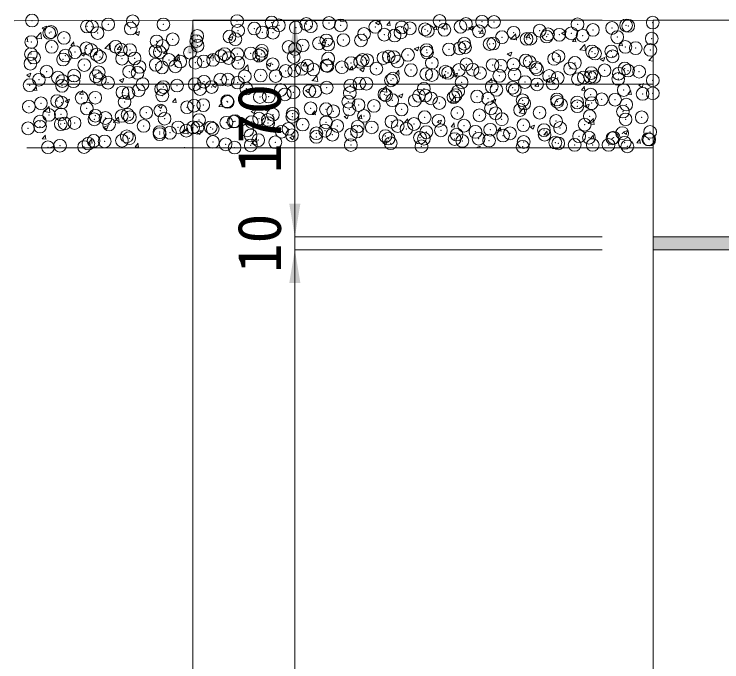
# Model space of a CAD drawing. Units: millimetres at full size, sheet at 1:20; some dimension numbers follow another scale. Extents: x 77366 to 86266, y -8765 to 5947.
# Drawn here: x 83514 to 84070, y -4797 to -4289 of the extents above; entities that cross this region are included whole.
import ezdxf
from ezdxf.enums import TextEntityAlignment as Align

# ---------------------------------------------------------------- set-up
doc = ezdxf.new("R2010")
doc.units = ezdxf.units.MM
doc.header["$LTSCALE"] = 20
doc.header["$PDMODE"] = 32
doc.header["$PDSIZE"] = 10
for name, color, linetype, lineweight in [('モルタル', 7, 'Continuous', 13), ('基礎', 7, 'Continuous', 5), ('寸法線', 7, 'Continuous', 13), ('本体', 2, 'Continuous', 20)]:
    doc.layers.add(name, color=color, linetype=linetype, lineweight=lineweight)
doc.styles.add('ＭＳ ゴシック', font='')
doc.styles.get('ＭＳ ゴシック').set_extended_font_data('MS Gothic')

# ---------------------------------------------------------------- blocks, each defined once
blk = doc.blocks.new('filled_arrow')
at = {"color": 0, "linetype": 'Continuous', "lineweight": -2}
blk.add_solid([(7.5, 1.25), (0, 0), (7.5, -1.25)], dxfattribs=at)

msp = doc.modelspace()

# ---------------------------------------------------------------- hatches: boundary and pattern name
at = {"layer": 'モルタル'}
msp.add_hatch(color=256, dxfattribs=at).paths.add_polyline_path([(84515.8, -4473.53), (84515.8, -4463.53), (84015.8, -4463.53), (84015.8, -4473.53)])

# ---------------------------------------------------------------- linework, layer by layer
at = {"layer": '基礎', "color": 3, "lineweight": 13}
for p, q in [((83514.25, -4294.03), (84015.8, -4293.53)), ((83524.24, -4343.53), (84015.8, -4343.53)), ((83524.24, -4393.53), (84015.8, -4393.53))]:
    msp.add_line(p, q, dxfattribs=at)
at = {"layer": '基礎'}
for p, q in [((83770.19, -4294.22), (83770.77, -4293.53)), ((83773.01, -4294.53), (83772.82, -4293.53)), ((83536.22, -4299.58), (83539.77, -4298.21)), ((83538.72, -4301.32), (83539.75, -4298.25)), ((83770.19, -4294.23), (83773.23, -4294.49)), ((83797.9, -4295.44), (83800.43, -4297.14)), ((83797.92, -4295.4), (83801.48, -4294.03)), ((83800.43, -4297.14), (83801.46, -4294.07)), ((83806.63, -4297.41), (83809.07, -4294.49)), ((83806.63, -4297.42), (83809.66, -4297.68)), ((83809.44, -4297.72), (83808.86, -4294.54)), ((83843.06, -4300.6), (83845.51, -4297.68)), ((83845.88, -4300.91), (83845.29, -4297.72)), ((83849.73, -4299.9), (83853.68, -4295.77)), ((83854.19, -4300.6), (83853.63, -4295.78)), ((83870.92, -4299.47), (83874.48, -4298.1)), ((83873.43, -4301.21), (83874.46, -4298.14)), ((83531.17, -4307.34), (83535.12, -4303.21)), ((83535.63, -4308.04), (83535.07, -4303.22)), ((83536.2, -4299.62), (83538.73, -4301.32)), ((83609.21, -4303.68), (83611.73, -4305.39)), ((83609.22, -4303.65), (83612.78, -4302.28)), ((83611.73, -4305.39), (83612.76, -4302.32)), ((83843.06, -4300.6), (83846.1, -4300.87)), ((83849.69, -4299.82), (83854.21, -4300.52)), ((83870.91, -4299.51), (83873.43, -4301.21)), ((83879.5, -4303.79), (83881.95, -4300.87)), ((83879.5, -4303.79), (83882.54, -4304.06)), ((83882.32, -4304.1), (83881.73, -4300.91)), ((83903.94, -4308.3), (83907.9, -4304.18)), ((83908.41, -4309.01), (83907.85, -4304.19)), ((83915.94, -4306.98), (83918.39, -4304.06)), ((83918.75, -4307.28), (83918.17, -4304.1)), ((83943.91, -4303.57), (83946.44, -4305.28)), ((83943.93, -4303.54), (83947.49, -4302.17)), ((83946.44, -4305.28), (83947.47, -4302.21)), ((83524.24, -4307.67), (83524.63, -4307.2)), ((83525, -4310.43), (83524.41, -4307.25)), ((83531.13, -4307.26), (83535.65, -4307.96)), ((83682.21, -4307.75), (83684.74, -4309.46)), ((83682.23, -4307.72), (83685.79, -4306.35)), ((83684.74, -4309.46), (83685.77, -4306.39)), ((83903.91, -4308.23), (83908.42, -4308.93)), ((83915.94, -4306.98), (83918.97, -4307.24)), ((83952.37, -4310.16), (83954.82, -4307.24)), ((83952.37, -4310.17), (83955.41, -4310.43)), ((83955.19, -4310.47), (83954.6, -4307.29)), ((83524.24, -4310.3), (83525.22, -4310.39)), ((83558.62, -4313.31), (83561.07, -4310.39)), ((83558.62, -4313.31), (83561.65, -4313.58)), ((83561.43, -4313.62), (83560.85, -4310.43)), ((83585.35, -4315.67), (83589.86, -4316.37)), ((83585.38, -4315.75), (83589.34, -4311.62)), ((83589.85, -4316.45), (83589.29, -4311.63)), ((83595.05, -4316.5), (83597.5, -4313.58)), ((83597.87, -4316.81), (83597.28, -4313.62)), ((83755.22, -4311.82), (83757.75, -4313.53)), ((83755.24, -4311.78), (83758.79, -4310.42)), ((83757.74, -4313.52), (83758.77, -4310.45)), ((83828.24, -4315.85), (83831.8, -4314.49)), ((83830.75, -4317.59), (83831.78, -4314.52)), ((83958.16, -4316.71), (83962.11, -4312.59)), ((83962.63, -4317.42), (83962.06, -4312.59)), ((83988.81, -4313.35), (83991.26, -4310.43)), ((83988.81, -4313.35), (83991.85, -4313.62)), ((83991.63, -4313.66), (83991.04, -4310.48)), ((83566.52, -4320.07), (83569.05, -4321.77)), ((83566.54, -4320.03), (83570.1, -4318.67)), ((83569.05, -4321.77), (83570.08, -4318.7)), ((83595.05, -4316.5), (83598.09, -4316.77)), ((83631.49, -4319.68), (83633.94, -4316.77)), ((83631.49, -4319.69), (83634.53, -4319.95)), ((83634.31, -4319.99), (83633.72, -4316.81)), ((83639.6, -4324.16), (83643.55, -4320.03)), ((83644.07, -4324.86), (83643.51, -4320.04)), ((83667.93, -4322.87), (83670.38, -4319.95)), ((83670.75, -4323.18), (83670.16, -4320)), ((83828.22, -4315.89), (83830.75, -4317.59)), ((83901.23, -4319.96), (83903.76, -4321.66)), ((83901.25, -4319.92), (83904.8, -4318.56)), ((83903.75, -4321.66), (83904.78, -4318.59)), ((83958.12, -4316.64), (83962.64, -4317.34)), ((83639.53, -4324.14), (83642.06, -4325.84)), ((83639.55, -4324.1), (83643.1, -4322.73)), ((83639.56, -4324.08), (83644.08, -4324.78)), ((83642.05, -4325.84), (83643.08, -4322.77)), ((83667.93, -4322.88), (83670.96, -4323.14)), ((83704.36, -4326.06), (83706.81, -4323.14)), ((83704.36, -4326.06), (83707.4, -4326.33)), ((83707.18, -4326.37), (83706.59, -4323.18)), ((83712.55, -4328.17), (83716.11, -4326.8)), ((83715.06, -4329.91), (83716.09, -4326.84)), ((83740.8, -4329.25), (83743.25, -4326.33)), ((83743.62, -4329.56), (83743.03, -4326.37)), ((83974.24, -4324.03), (83976.76, -4325.73)), ((83974.25, -4323.99), (83977.81, -4322.62)), ((83976.76, -4325.73), (83977.79, -4322.66)), ((84012.34, -4325.04), (84015.8, -4325.58)), ((84012.37, -4325.12), (84015.8, -4321.55)), ((83693.81, -4332.56), (83697.77, -4328.44)), ((83698.28, -4333.27), (83697.72, -4328.45)), ((83712.53, -4328.21), (83715.06, -4329.91)), ((83740.8, -4329.25), (83743.84, -4329.52)), ((83777.24, -4332.44), (83779.69, -4329.52)), ((83780.06, -4332.74), (83779.47, -4329.56)), ((83785.54, -4332.27), (83788.07, -4333.98)), ((83785.56, -4332.24), (83789.11, -4330.87)), ((83788.07, -4333.98), (83789.1, -4330.91)), ((83524.24, -4336.27), (83527.41, -4335.05)), ((83524.24, -4336.72), (83526.37, -4338.16)), ((83526.36, -4338.16), (83527.39, -4335.09)), ((83693.78, -4332.49), (83698.29, -4333.19)), ((83748.03, -4340.97), (83751.99, -4336.85)), ((83752.5, -4341.68), (83751.94, -4336.85)), ((83777.24, -4332.44), (83780.27, -4332.7)), ((83813.67, -4335.62), (83816.12, -4332.7)), ((83813.67, -4335.63), (83816.71, -4335.89)), ((83816.49, -4335.93), (83815.91, -4332.75)), ((83850.11, -4338.81), (83852.56, -4335.89)), ((83852.93, -4339.12), (83852.34, -4335.94)), ((83858.55, -4336.34), (83861.07, -4338.05)), ((83858.56, -4336.31), (83862.12, -4334.94)), ((83861.07, -4338.05), (83862.1, -4334.98)), ((83596.85, -4340.52), (83599.37, -4342.23)), ((83596.86, -4340.48), (83600.42, -4339.12)), ((83599.37, -4342.23), (83600.4, -4339.16)), ((83669.87, -4344.55), (83672.52, -4343.53)), ((83672.38, -4346.29), (83673.3, -4343.53)), ((83672.52, -4343.53), (83673.43, -4343.19)), ((83673.3, -4343.53), (83673.41, -4343.22)), ((83747.99, -4340.9), (83752.51, -4341.6)), ((83850.11, -4338.81), (83853.15, -4339.08)), ((83886.55, -4342), (83889, -4339.08)), ((83886.55, -4342), (83889.58, -4342.27)), ((83889.37, -4342.31), (83888.78, -4339.12)), ((83922.99, -4345.19), (83924.37, -4343.53)), ((83924.37, -4343.53), (83925.43, -4342.27)), ((83925.44, -4343.53), (83925.22, -4342.31)), ((83925.8, -4345.5), (83925.44, -4343.53)), ((83931.55, -4340.41), (83934.08, -4342.12)), ((83931.57, -4340.37), (83935.13, -4339.01)), ((83934.08, -4342.11), (83935.11, -4339.04)), ((84004.58, -4344.44), (84006.94, -4343.53)), ((84006.94, -4343.53), (84008.13, -4343.08)), ((84007.08, -4346.18), (84007.97, -4343.53)), ((84007.97, -4343.53), (84008.11, -4343.11)), ((83529.23, -4348.33), (83531.68, -4345.41)), ((83529.23, -4348.34), (83532.26, -4348.6)), ((83532.05, -4348.64), (83531.46, -4345.46)), ((83565.66, -4351.52), (83568.11, -4348.6)), ((83568.48, -4351.83), (83567.9, -4348.64)), ((83669.85, -4344.59), (83672.38, -4346.29)), ((83742.86, -4348.66), (83745.38, -4350.36)), ((83742.87, -4348.62), (83746.43, -4347.26)), ((83745.38, -4350.36), (83746.41, -4347.29)), ((83802.24, -4349.38), (83806.2, -4345.26)), ((83806.71, -4350.09), (83806.15, -4345.26)), ((83922.99, -4345.19), (83926.02, -4345.46)), ((83959.42, -4348.37), (83961.87, -4345.46)), ((83959.42, -4348.38), (83962.46, -4348.64)), ((83962.24, -4348.68), (83961.65, -4345.5)), ((83995.86, -4351.56), (83998.31, -4348.64)), ((83998.68, -4351.87), (83998.09, -4348.69)), ((84004.56, -4344.48), (84007.09, -4346.18)), ((83565.66, -4351.52), (83568.7, -4351.79)), ((83602.1, -4354.71), (83604.55, -4351.79)), ((83604.92, -4355.02), (83604.33, -4351.83)), ((83802.21, -4349.3), (83806.73, -4350)), ((83815.86, -4352.73), (83818.39, -4354.43)), ((83815.88, -4352.69), (83819.44, -4351.32)), ((83818.39, -4354.43), (83819.42, -4351.36)), ((83856.46, -4357.79), (83860.42, -4353.67)), ((83860.93, -4358.5), (83860.37, -4353.67)), ((83995.86, -4351.57), (83998.9, -4351.83)), ((83554.16, -4356.91), (83556.69, -4358.61)), ((83554.18, -4356.87), (83557.74, -4355.5)), ((83556.69, -4358.61), (83557.72, -4355.54)), ((83602.1, -4354.71), (83605.14, -4354.98)), ((83627.19, -4360.94), (83630.74, -4359.57)), ((83629.69, -4362.68), (83630.72, -4359.61)), ((83638.54, -4357.9), (83640.99, -4354.98)), ((83638.54, -4357.9), (83641.57, -4358.16)), ((83641.36, -4358.2), (83640.77, -4355.02)), ((83674.98, -4361.08), (83677.42, -4358.16)), ((83677.79, -4361.39), (83677.21, -4358.21)), ((83856.42, -4357.71), (83860.94, -4358.41)), ((83888.87, -4356.8), (83891.4, -4358.5)), ((83888.89, -4356.76), (83892.44, -4355.39)), ((83891.39, -4358.5), (83892.42, -4355.43)), ((83961.89, -4360.83), (83965.45, -4359.46)), ((83964.4, -4362.57), (83965.43, -4359.5)), ((83537.86, -4365.16), (83542.38, -4365.86)), ((83537.9, -4365.23), (83541.86, -4361.11)), ((83542.37, -4365.94), (83541.81, -4361.11)), ((83627.17, -4360.97), (83629.7, -4362.68)), ((83674.98, -4361.09), (83678.01, -4361.35)), ((83700.17, -4365.04), (83702.7, -4366.75)), ((83700.19, -4365.01), (83703.75, -4363.64)), ((83702.7, -4366.75), (83703.73, -4363.68)), ((83711.41, -4364.27), (83713.86, -4361.35)), ((83711.41, -4364.27), (83714.45, -4364.54)), ((83714.23, -4364.58), (83713.64, -4361.4)), ((83747.85, -4367.46), (83750.3, -4364.54)), ((83750.67, -4367.77), (83750.08, -4364.58)), ((83910.68, -4366.2), (83914.63, -4362.07)), ((83915.15, -4366.9), (83914.58, -4362.08)), ((83961.88, -4360.86), (83964.4, -4362.57)), ((83592.12, -4373.64), (83596.07, -4369.52)), ((83596.59, -4374.35), (83596.02, -4369.52)), ((83747.85, -4367.46), (83750.89, -4367.73)), ((83773.18, -4369.11), (83775.71, -4370.82)), ((83773.2, -4369.07), (83776.75, -4367.71)), ((83775.7, -4370.82), (83776.73, -4367.75)), ((83784.29, -4370.65), (83786.74, -4367.73)), ((83784.29, -4370.65), (83787.32, -4370.92)), ((83787.1, -4370.96), (83786.52, -4367.77)), ((83820.72, -4373.83), (83823.17, -4370.92)), ((83823.54, -4374.14), (83822.95, -4370.96)), ((83910.64, -4366.12), (83915.16, -4366.82)), ((83964.89, -4374.61), (83968.85, -4370.48)), ((83969.36, -4375.31), (83968.8, -4370.49)), ((83584.5, -4377.32), (83588.06, -4375.96)), ((83587.01, -4379.06), (83588.04, -4375.99)), ((83592.08, -4373.56), (83596.6, -4374.26)), ((83820.72, -4373.84), (83823.76, -4374.1)), ((83846.19, -4373.18), (83848.71, -4374.88)), ((83846.2, -4373.14), (83849.76, -4371.78)), ((83848.71, -4374.88), (83849.74, -4371.81)), ((83857.16, -4377.02), (83859.61, -4374.1)), ((83859.98, -4377.33), (83859.39, -4374.15)), ((83919.21, -4377.21), (83922.77, -4375.85)), ((83921.72, -4378.95), (83922.75, -4375.88)), ((83964.86, -4374.53), (83969.37, -4375.23)), ((83584.48, -4377.36), (83587.01, -4379.06)), ((83646.3, -4381.97), (83650.81, -4382.67)), ((83646.33, -4382.05), (83650.29, -4377.93)), ((83650.8, -4382.76), (83650.24, -4377.93)), ((83657.49, -4381.43), (83660.02, -4383.13)), ((83657.51, -4381.39), (83661.07, -4380.03)), ((83660.02, -4383.13), (83661.05, -4380.06)), ((83857.16, -4377.03), (83860.2, -4377.29)), ((83893.6, -4380.21), (83896.05, -4377.29)), ((83893.6, -4380.21), (83896.63, -4380.48)), ((83896.41, -4380.52), (83895.83, -4377.34)), ((83919.19, -4377.25), (83921.72, -4378.95)), ((83930.03, -4383.4), (83932.48, -4380.48)), ((83932.85, -4383.71), (83932.26, -4380.52)), ((83992.2, -4381.32), (83994.73, -4383.02)), ((83992.22, -4381.28), (83995.77, -4379.91)), ((83994.72, -4383.02), (83995.75, -4379.95)), ((83536.28, -4386.54), (83538.73, -4383.62)), ((83536.28, -4386.55), (83539.31, -4386.81)), ((83539.1, -4386.85), (83538.51, -4383.67)), ((83572.71, -4389.73), (83575.16, -4386.81)), ((83575.53, -4390.04), (83574.94, -4386.86)), ((83700.55, -4390.46), (83704.5, -4386.33)), ((83705.02, -4391.16), (83704.46, -4386.34)), ((83730.5, -4385.5), (83733.02, -4387.2)), ((83730.51, -4385.46), (83734.07, -4384.09)), ((83733.02, -4387.2), (83734.05, -4384.13)), ((83930.03, -4383.4), (83933.07, -4383.67)), ((83966.47, -4386.59), (83968.92, -4383.67)), ((83966.47, -4386.59), (83969.51, -4386.85)), ((83969.29, -4386.9), (83968.7, -4383.71)), ((84002.91, -4389.77), (84005.36, -4386.85)), ((84005.73, -4390.08), (84005.14, -4386.9)), ((83542.27, -4393.53), (83545.38, -4392.34)), ((83544.97, -4393.53), (83545.36, -4392.38)), ((83572.71, -4389.73), (83575.75, -4390)), ((83609.15, -4392.92), (83611.6, -4390)), ((83609.15, -4392.92), (83612.19, -4393.19)), ((83611.97, -4393.23), (83611.38, -4390.04)), ((83647.75, -4393.53), (83648.04, -4393.19)), ((83647.87, -4393.53), (83647.82, -4393.23)), ((83700.51, -4390.38), (83705.03, -4391.08)), ((83803.5, -4389.56), (83806.03, -4391.27)), ((83803.52, -4389.53), (83807.08, -4388.16)), ((83806.03, -4391.27), (83807.06, -4388.2)), ((83876.69, -4393.53), (83880.08, -4392.23)), ((83879.64, -4393.53), (83880.06, -4392.27)), ((84002.91, -4389.78), (84005.94, -4390.04))]:
    msp.add_line(p, q, dxfattribs=at)
for p in [(83528.27, -4293.73), (83571.42, -4298.4), (83575.34, -4298.49), (83588.06, -4296.81), (83607.3, -4294.28), (83631.43, -4296.75), (83689.27, -4294.14), (83716.39, -4295.29), (83722.01, -4297.46), (83743.5, -4296.44), (83747.08, -4298.2), (83761.41, -4295.64), (83770.62, -4297.58), (83848.13, -4294.1), (83868.81, -4296.41), (83881.53, -4294.73), (83890.96, -4294.85), (83956.41, -4296.62), (83994.56, -4297.55), (83996.24, -4297.91), (84015.48, -4295.37), (83541.8, -4303.48), (83543.26, -4302.71), (83579.69, -4303.58), (83605.77, -4300), (83690.06, -4301.66), (83702.77, -4299.99), (83708.94, -4303.02), (83717.46, -4303.28), (83735.33, -4299.21), (83797.74, -4298.73), (83817.49, -4303.16), (83818.51, -4299.18), (83824.86, -4299.87), (83836.73, -4300.63), (83838.92, -4301.91), (83851.98, -4301.02), (83864.58, -4298.66), (83879.1, -4302.17), (83906.21, -4303.31), (83926.78, -4301.7), (83951.44, -4303.8), (83968.47, -4301.12), (83983.53, -4299.58), (83553.31, -4307.39), (83638.73, -4308.42), (83657.97, -4305.89), (83683.28, -4306.28), (83687.83, -4308.37), (83759.25, -4309.35), (83772.69, -4309.06), (83786.45, -4309.3), (83788.88, -4304.27), (83804.77, -4304.84), (83812.84, -4305.49), (83897.16, -4306.79), (83916.43, -4308.18), (83919.49, -4308.01), (83932.2, -4306.34), (83933.33, -4304.46), (83942.09, -4304.93), (83960.45, -4305.6), (83987.57, -4306.75), (84014.69, -4307.89), (83527.65, -4310.64), (83543.79, -4314.37), (83593.93, -4314.32), (83626.02, -4310.09), (83630.82, -4313.66), (83657.2, -4309.85), (83658.2, -4313.45), (83729.63, -4314.44), (83740.73, -4313.27), (83753.45, -4311.59), (83760.79, -4312.55), (83867.53, -4311.87), (83868.16, -4314.77), (83887.4, -4312.24), (83890.35, -4311.76), (83993.94, -4314.46), (83527.38, -4320.05), (83561.98, -4318.52), (83570.9, -4315.52), (83574.69, -4316.85), (83579.07, -4320.49), (83598.02, -4316.67), (83605.16, -4316.91), (83625.14, -4317.81), (83628.58, -4318.54), (83652.26, -4318.96), (83679.38, -4320.1), (83689.41, -4320.02), (83700, -4319.52), (83708.33, -4319.93), (83708.65, -4317.49), (83734.71, -4316.13), (83823.36, -4320.67), (83837.91, -4316.96), (83838.3, -4318.82), (83855.45, -4316.44), (83863.96, -4315.57), (83967.86, -4318.03), (83970.16, -4319.62), (83982.88, -4317.94), (84002.12, -4315.41), (84013.56, -4316.76), (83529.89, -4322.75), (83552.69, -4324.3), (83554.5, -4321.2), (83581.61, -4322.34), (83598.95, -4323.62), (83608.73, -4323.49), (83635.85, -4324.64), (83644.61, -4325.92), (83662.97, -4325.78), (83670.38, -4324.61), (83676.69, -4321.7), (83682.67, -4323.19), (83706.49, -4321.25), (83733.61, -4322.4), (83760.73, -4323.54), (83785.83, -4326.21), (83787.85, -4324.69), (83791.41, -4324.87), (83804.12, -4323.2), (83808.28, -4322.04), (83812.22, -4322.4), (83814.97, -4325.83), (83915.81, -4325.1), (83938.08, -4323.84), (83941.47, -4321.84), (83983.94, -4321.84), (83527.03, -4327.55), (83569.33, -4328.71), (83612.65, -4330.13), (83625.37, -4328.46), (83630.2, -4330.57), (83640.75, -4329.69), (83656.58, -4326.76), (83690.09, -4326.93), (83717.21, -4328.07), (83740.08, -4331.63), (83744.32, -4329.22), (83759.32, -4329.1), (83760.17, -4329.46), (83771.44, -4330.36), (83778.66, -4327.13), (83798.56, -4331.51), (83842.08, -4326.98), (83869.2, -4328.12), (83889.73, -4328.67), (83896.32, -4329.27), (83906.12, -4328.05), (83918.84, -4326.37), (83923.44, -4330.42), (83950.56, -4331.56), (83954.31, -4326.93), (83993.32, -4331.37), (83539.7, -4333.8), (83561.33, -4336.89), (83578.46, -4337.4), (83580.57, -4334.35), (83604.54, -4333.82), (83611.12, -4334.78), (83707.71, -4336.85), (83719.4, -4337.3), (83727.37, -4333.3), (83734.09, -4333.04), (83749.03, -4332.22), (83825.68, -4332.66), (83837.68, -4335.73), (83842.08, -4336.48), (83852.8, -4333.8), (83854.8, -4334.8), (83863.34, -4332.48), (83874.04, -4332.27), (83879.91, -4334.95), (83895.06, -4337.1), (83907.03, -4336.09), (83924.69, -4332.01), (83934.15, -4337.24), (83967.24, -4334.95), (83977.68, -4332.71), (83988.75, -4335.45), (83996.11, -4333), (84004.79, -4333.85), (83533.68, -4340.2), (83548.61, -4338.56), (83552.07, -4341.21), (83560.8, -4341.34), (83581.5, -4339.86), (83587.92, -4342.49), (83663.33, -4341.74), (83676.04, -4340.06), (83682.05, -4340.1), (83689.78, -4342.39), (83695.28, -4337.53), (83810, -4340.7), (83811.6, -4339.31), (83865.44, -4342.18), (83915.19, -4342.01), (83940.85, -4338.75), (83956.8, -4339.65), (83961.27, -4338.38), (83966.49, -4338.08), (83969.51, -4337.98), (83988.39, -4339.53), (84015.5, -4340.68), (83526.41, -4344.46), (83551.87, -4344.95), (83612, -4348.49), (83615.03, -4343.63), (83629.58, -4347.48), (83631.24, -4345.96), (83642.15, -4344.78), (83655.97, -4343.67), (83660.15, -4347.47), (83669.27, -4345.93), (83696.39, -4347.07), (83723.51, -4348.22), (83759.56, -4346.37), (83778.04, -4344.91), (83785.22, -4343.12), (83790.76, -4343.24), (83835.81, -4347.27), (83889.11, -4345.58), (83892.76, -4348.08), (83905.48, -4346.41), (83907.23, -4348.25), (83924.71, -4343.88), (83936.86, -4343.17), (83992.7, -4348.28), (83599.29, -4350.17), (83603.92, -4350.74), (83630.53, -4352.56), (83707.09, -4353.76), (83714, -4353.34), (83726.72, -4351.67), (83733.47, -4349.95), (83745.96, -4349.13), (83750.62, -4349.36), (83777.74, -4350.51), (83804.86, -4351.65), (83806.18, -4352.36), (83831.98, -4352.8), (83837.07, -4352.64), (83859.1, -4353.95), (83860.68, -4352.31), (83862.73, -4349.39), (83877.61, -4353.34), (83966.62, -4351.86), (84007.47, -4351.26), (84015.51, -4350.78), (83535.25, -4358.6), (83547.97, -4356.92), (83551.45, -4358.12), (83567.2, -4354.39), (83577.84, -4354.31), (83600.9, -4357.64), (83681.43, -4357.01), (83681.92, -4357.56), (83776.56, -4357.44), (83810.98, -4356.22), (83828.72, -4356.51), (83841.44, -4354.84), (83847.98, -4358.42), (83886.21, -4355.09), (83913.33, -4356.24), (83914.58, -4358.92), (83940.23, -4355.66), (83940.45, -4357.38), (83956.15, -4358.01), (83967.57, -4358.53), (83975.39, -4355.48), (83985.89, -4355.86), (83525.79, -4361.37), (83571.27, -4362.73), (83628.96, -4364.39), (83649.96, -4361.77), (83655.35, -4360.59), (83662.68, -4360.1), (83746.93, -4362.53), (83758.94, -4363.28), (83764.68, -4364.95), (83777.4, -4363.27), (83784.6, -4360.03), (83796.64, -4360.74), (83818.36, -4363.51), (83888.49, -4362.49), (83911.35, -4363.91), (83943.43, -4359.69), (83956.26, -4360.95), (83992.08, -4365.19), (83994.69, -4359.67), (83541.65, -4367.81), (83550.9, -4367.3), (83578.02, -4368.45), (83585.92, -4370.2), (83598.64, -4368.53), (83603.3, -4367.65), (83605.14, -4369.59), (83617.88, -4366), (83632.26, -4370.74), (83706.47, -4370.67), (83717.31, -4367.61), (83732.6, -4369.17), (83732.86, -4366.86), (83788.73, -4368.59), (83836.45, -4369.55), (83862.11, -4366.3), (83879.39, -4368.12), (83892.11, -4366.45), (83926.63, -4366.03), (83966, -4368.77), (84006.83, -4369.62), (83534.5, -4372.98), (83550.84, -4375.03), (83553.84, -4374.43), (83561.62, -4374.13), (83577.22, -4371.22), (83588.73, -4375.27), (83659.38, -4371.88), (83680.81, -4373.92), (83686.5, -4373.03), (83687.68, -4372.7), (83700.64, -4373.38), (83713.36, -4371.7), (83713.61, -4374.18), (83740.73, -4375.32), (83759.1, -4373.68), (83810.37, -4373.13), (83828.07, -4374.88), (83847.31, -4372.34), (83867.38, -4376.2), (83897.01, -4371.12), (83913.96, -4375.83), (83939.62, -4372.58), (83962.03, -4375.52), (83994.11, -4371.29), (83525.18, -4378.28), (83534.6, -4376.96), (83615.85, -4376.42), (83628.35, -4381.31), (83636.6, -4381.81), (83642.97, -4377.56), (83649.32, -4380.13), (83654.73, -4377.5), (83658.05, -4377.78), (83668.56, -4377.6), (83670.09, -4378.71), (83697.21, -4379.85), (83724.32, -4381), (83729.48, -4378.76), (83758.32, -4380.19), (83767.85, -4376.47), (83783.27, -4380.77), (83783.98, -4376.94), (83794.97, -4377.61), (83815.35, -4376.55), (83822.09, -4378.76), (83837.76, -4381.29), (83849.2, -4379.9), (83876.32, -4381.05), (83887.88, -4379.4), (83930.07, -4379.72), (83942.79, -4378.05), (84013.41, -4381.09), (83602.69, -4384.56), (83604.52, -4386.03), (83628.43, -4382.87), (83699.85, -4383.85), (83732.24, -4383.77), (83751.31, -4384.98), (83751.44, -4382.15), (83764.03, -4383.31), (83778.56, -4383.29), (83805.68, -4384.44), (83808.13, -4386.37), (83832.8, -4385.58), (83835.83, -4386.47), (83859.92, -4386.73), (83861.49, -4383.21), (83878.75, -4386.48), (83897.99, -4383.95), (83903.44, -4382.2), (83930.56, -4383.34), (83957.68, -4384.49), (83965.38, -4385.68), (83983.79, -4386.17), (83984.79, -4385.63), (83991.47, -4382.1), (84011.91, -4386.78), (84012.7, -4387.12), (83550.22, -4391.94), (83572.56, -4390.24), (83576.6, -4388.13), (83585.28, -4388.56), (83598.8, -4387.95), (83670.23, -4388.94), (83680.19, -4390.83), (83699.99, -4391.74), (83705.85, -4387.58), (83719.23, -4389.21), (83778.51, -4391.46), (83809.75, -4390.04), (83833.95, -4392.38), (83866.03, -4388.16), (83887.03, -4387.87), (83913.34, -4392.74), (83914.15, -4389.02), (83939, -4389.49), (83941.27, -4390.17), (83954.16, -4391.26), (83968.39, -4391.31), (83980.75, -4391.33), (83993.46, -4389.66), (83995.51, -4392.46), (83540.8, -4393.12), (83569.18, -4393.04), (83687.28, -4393.41)]:
    msp.add_point(p, dxfattribs=at)
at = {"layer": '寸法線', "lineweight": 9}
for p, q in [((83654.55, -4293.53), (83654.55, -5473.53)), ((83975.8, -4293.53), (83654.55, -4293.53)), ((83734.55, -4463.53), (83734.55, -4293.53)), ((83975.8, -4293.53), (83734.55, -4293.53)), ((83734.55, -4525.53), (83734.55, -4411.53)), ((83975.8, -4463.53), (83734.55, -4463.53)), ((83975.8, -4463.53), (83734.55, -4463.53)), ((83734.55, -5473.53), (83734.55, -4473.53)), ((83975.8, -4473.53), (83734.55, -4473.53)), ((83975.8, -4473.53), (83734.55, -4473.53))]:
    msp.add_line(p, q, dxfattribs=at)
at = {"layer": '本体'}
for p, q in [((84015.8, -4293.53), (84095.8, -4293.53)), ((84015.8, -4293.53), (84015.8, -4463.53)), ((84015.8, -4463.53), (84015.8, -4473.53)), ((84015.8, -4463.53), (84515.8, -4463.53)), ((84015.8, -4473.53), (84015.8, -5473.53)), ((84015.8, -4473.53), (84515.8, -4473.53))]:
    msp.add_line(p, q, dxfattribs=at)

# ---------------------------------------------------------------- block references
at = {"layer": '寸法線', "lineweight": 9, "xscale": 3.47, "yscale": 3.47}
for p, rotation in [((83654.55, -4293.53), 270), ((83734.55, -4293.53), 270), ((83734.55, -4463.53), 90), ((83734.55, -4463.53), 90), ((83734.55, -4473.53), 270), ((83734.55, -4473.53), 270)]:
    msp.add_blockref('filled_arrow', p, dxfattribs=dict(at, rotation=rotation))

# ---------------------------------------------------------------- texts
at = {"layer": '寸法線', "style": 'ＭＳ ゴシック'}
for s, p in [('170', (83706.55, -4378.53)), ('10', (83706.55, -4468.53))]:
    msp.add_text(s, height=34.18, rotation=90, dxfattribs=at).set_placement(p, align=Align.MIDDLE_CENTER)

doc.saveas('drawing.dxf')
